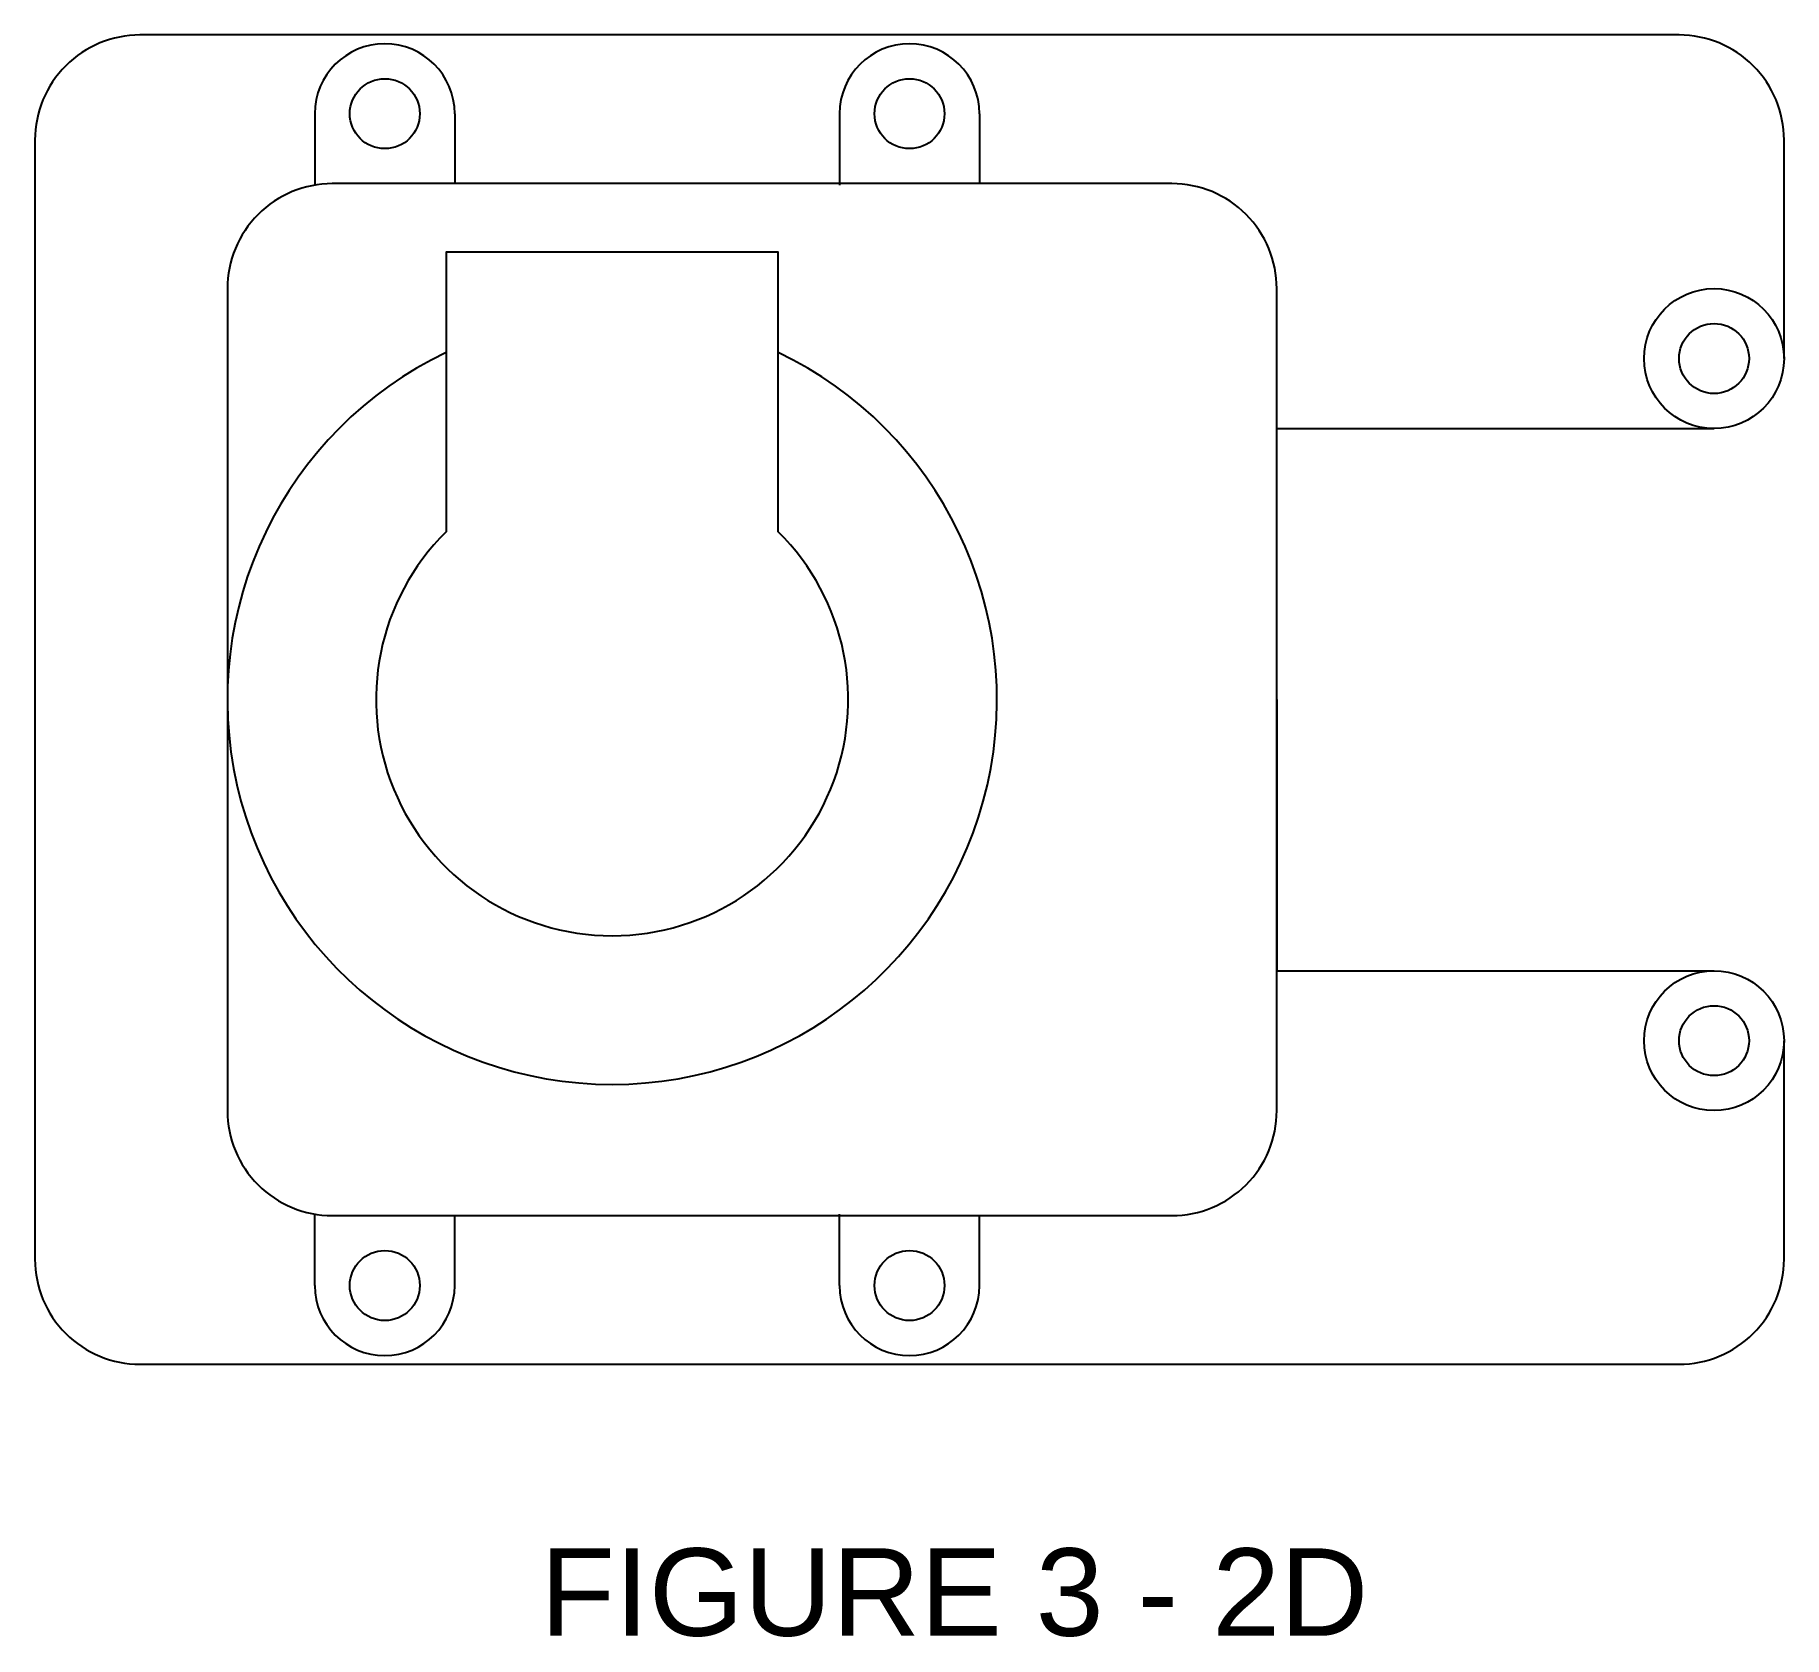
# Model space of a CAD drawing. Header units: inches. Extents: x 27 to 227, y 14 to 198.
import ezdxf

# ---------------------------------------------------------------- set-up
doc = ezdxf.new("R2010")
doc.units = ezdxf.units.IN
doc.header["$MEASUREMENT"] = 0
doc.styles.get("Standard").update_dxf_attribs({"font": 'arial.ttf'})

msp = doc.modelspace()

# ---------------------------------------------------------------- linework, layer by layer
for p, q in [((58.63, 188.51), (58.63, 180.34)), ((74.63, 188.51), (74.63, 180.51)), ((118.63, 188.51), (118.63, 180.34)), ((134.63, 188.51), (134.63, 180.51)), ((168.63, 121.51), (168.63, 152.51)), ((168.63, 152.51), (218.63, 152.51)), ((168.63, 121.51), (168.63, 90.51)), ((168.63, 90.51), (218.63, 90.51)), ((58.63, 54.51), (58.63, 62.68)), ((74.63, 54.51), (74.63, 62.51)), ((118.63, 54.51), (118.63, 62.68)), ((134.63, 54.51), (134.63, 62.51))]:
    msp.add_line(p, q)
msp.add_lwpolyline([(226.63, 160.51), (226.63, 185.51, 0.414214), (214.63, 197.51), (38.63, 197.51, 0.414214), (26.63, 185.51), (26.63, 57.51, 0.414214), (38.63, 45.51), (214.63, 45.51, 0.414214), (226.63, 57.51), (226.63, 82.51)], format="xyb")
msp.add_lwpolyline([(60.63, 62.51), (156.63, 62.51, 0.414214), (168.63, 74.51), (168.63, 168.51, 0.414214), (156.63, 180.51), (60.63, 180.51, 0.414214), (48.63, 168.51), (48.63, 74.51, 0.414214)], format="xyb", close=True)
msp.add_lwpolyline([(111.63, 140.69), (111.63, 172.69), (73.63, 172.69), (73.63, 140.69)])
for centre, radius in [((66.63, 188.51), 4), ((126.63, 188.51), 4), ((218.63, 160.51), 8), ((218.63, 160.51), 4), ((218.63, 82.51), 8), ((218.63, 82.51), 4), ((66.63, 54.51), 4), ((126.63, 54.51), 4)]:
    msp.add_circle(centre, radius)
for centre, radius, start, end in [((66.63, 188.51), 8, 0, 180), ((126.63, 188.51), 8, 0, 180), ((92.63, 121.51), 44, 115.583, 64.417), ((92.63, 121.51), 27, 134.7249, 45.2751), ((66.63, 54.51), 8, 180, 0), ((126.63, 54.51), 8, 180, 0)]:
    msp.add_arc(centre, radius, start, end)

# ---------------------------------------------------------------- texts
at = {"insert": (84.41, 24.46), "char_height": 10, "attachment_point": 1}
msp.add_mtext_dynamic_manual_height_columns('FIGURE 3 - 2D', width=235.2641, gutter_width=12.5, heights=[0], dxfattribs=at)

doc.saveas('drawing.dxf')
